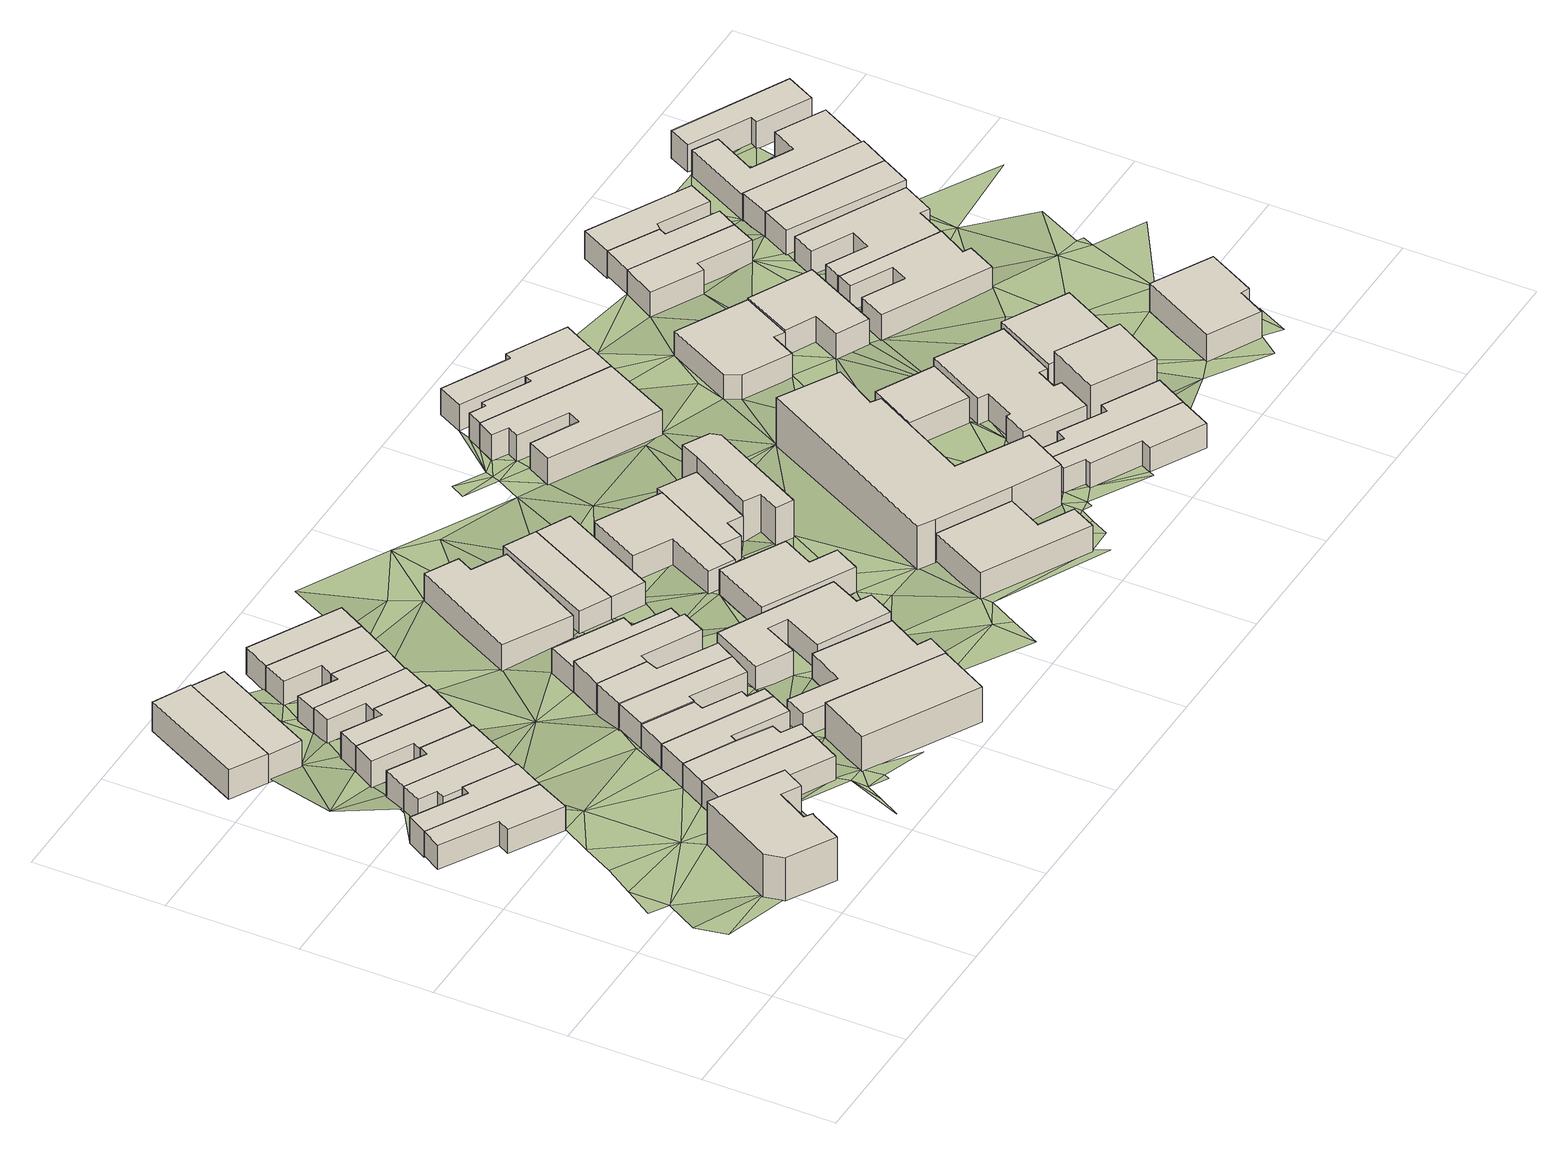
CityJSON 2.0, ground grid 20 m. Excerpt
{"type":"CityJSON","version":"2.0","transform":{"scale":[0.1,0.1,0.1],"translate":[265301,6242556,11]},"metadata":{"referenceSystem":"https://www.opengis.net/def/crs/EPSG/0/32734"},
"CityObjects":{
"building1":{"type":"Building","attributes":{"address":"40 Burns Road Salt River Cape Town","building":"house","building:levels":1,"building_height":4.1,"roof_height":18.98,"ground_height":14.88,"plus_code":"4FRW3F96+J9X"},"geometry":[{"type":"Solid","lod":"1","boundaries":[[[[0,1,2,3]],[[1,4,5,2]],[[4,6,7,5]],[[6,8,9,7]],[[8,10,11,9]],[[10,0,3,11]],[[3,2,5,7,9,11]],[[10,8,6,4,1,0]]]]}]},
"building2":{"type":"Building","attributes":{"address":"38 Burns Road Salt River Cape Town","building":"house","building:levels":1,"building_height":4.1,"roof_height":18.98,"ground_height":14.88,"plus_code":"4FRW3F96+MC3"},"geometry":[{"type":"Solid","lod":"1","boundaries":[[[[12,13,14,2]],[[13,15,16,14]],[[15,17,18,16]],[[17,19,20,18]],[[19,21,5,20]],[[21,12,2,5]],[[2,14,16,18,20,5]],[[21,19,17,15,13,12]]]]}]},
"building3":{"type":"Building","attributes":{"address":"53 Burns Road Salt River Cape Town","building":"house","building:levels":2,"building_height":6.9,"roof_height":22.42,"ground_height":15.52,"plus_code":"4FRW3F96+GF6"},"geometry":[{"type":"Solid","lod":"1","boundaries":[[[[22,23,24,25]],[[23,26,27,24]],[[26,28,29,27]],[[28,30,31,29]],[[30,32,33,31]],[[32,34,35,33]],[[34,36,37,35]],[[36,38,39,37]],[[38,40,41,39]],[[40,22,25,41]],[[25,24,27,29,31,33,35,37,39,41]],[[40,38,36,34,32,30,28,26,23,22]]]]}]},
"building4":{"type":"Building","attributes":{"address":"36 Burns Road Salt River Cape Town","building":"house","building:levels":1,"building_height":4.1,"roof_height":18.71,"ground_height":14.61,"plus_code":"4FRW3F96+MC8"},"geometry":[{"type":"Solid","lod":"1","boundaries":[[[[13,42,43,44]],[[42,45,46,43]],[[45,47,48,46]],[[47,49,50,48]],[[49,51,52,50]],[[51,15,53,52]],[[15,13,44,53]],[[44,43,46,48,50,52,53]],[[15,51,49,47,45,42,13]]]]}]},
"building5":{"type":"Building","attributes":{"address":"34 Burns Road Salt River Cape Town","building":"house","building:levels":1,"building_height":4.1,"roof_height":18.71,"ground_height":14.61,"plus_code":"4FRW3F96+MCQ"},"geometry":[{"type":"Solid","lod":"1","boundaries":[[[[54,55,56,43]],[[55,57,58,56]],[[57,59,60,58]],[[59,61,62,60]],[[61,63,46,62]],[[63,54,43,46]],[[43,56,58,60,62,46]],[[63,61,59,57,55,54]]]]}]},
"building6":{"type":"Building","attributes":{"address":"6 Pope Street Salt River Cape Town","building":"house","building:levels":1,"building_height":4.1,"roof_height":17.97,"ground_height":13.87,"plus_code":"4FRW3F96+QCR"},"geometry":[{"type":"Solid","lod":"1","boundaries":[[[[64,65,66,67]],[[65,68,69,66]],[[68,70,71,69]],[[70,64,67,71]],[[67,66,69,71]],[[70,68,65,64]]]]}]},
"building7":{"type":"Building","attributes":{"address":"32 Burns Road Salt River Cape Town","building":"house","building:levels":1,"building_height":4.1,"roof_height":18.43,"ground_height":14.33,"plus_code":"4FRW3F96+PC5"},"geometry":[{"type":"Solid","lod":"1","boundaries":[[[[72,73,74,75]],[[73,76,77,74]],[[76,78,79,77]],[[78,80,81,79]],[[80,82,83,81]],[[82,72,75,83]],[[75,74,77,79,81,83]],[[82,80,78,76,73,72]]]]}]},
"building8":{"type":"Building","attributes":{"address":"51 Burns Road Salt River Cape Town","building":"house","building:levels":1,"building_height":4.1,"roof_height":19.22,"ground_height":15.12,"plus_code":"4FRW3F96+GGJ"},"geometry":[{"type":"Solid","lod":"1","boundaries":[[[[84,85,86,87]],[[85,88,89,86]],[[88,90,91,89]],[[90,84,87,91]],[[87,86,89,91]],[[90,88,85,84]]]]}]},
"building9":{"type":"Building","attributes":{"address":"8 Pope Street Salt River Cape Town","building":"house","building:levels":1,"building_height":4.1,"roof_height":17.82,"ground_height":13.72,"plus_code":"4FRW3F96+QCP"},"geometry":[{"type":"Solid","lod":"1","boundaries":[[[[68,92,93,94]],[[92,95,96,93]],[[95,70,97,96]],[[70,68,94,97]],[[94,93,96,97]],[[70,95,92,68]]]]}]},
"building10":{"type":"Building","attributes":{"address":"30 Burns Road Salt River Cape Town","building":"house","building:levels":1,"building_height":4.1,"roof_height":18.43,"ground_height":14.33,"plus_code":"4FRW3F96+PF6"},"geometry":[{"type":"Solid","lod":"1","boundaries":[[[[73,98,99,74]],[[98,100,101,99]],[[100,102,103,101]],[[102,104,105,103]],[[104,76,77,105]],[[76,73,74,77]],[[74,99,101,103,105,77]],[[76,104,102,100,98,73]]]]}]},
"building11":{"type":"Building","attributes":{"address":"49 Burns Road Salt River Cape Town","building":"house","building:levels":1,"building_height":4.1,"roof_height":19.22,"ground_height":15.12,"plus_code":"4FRW3F96+HG3"},"geometry":[{"type":"Solid","lod":"1","boundaries":[[[[84,90,91,87]],[[90,106,107,91]],[[106,108,109,107]],[[108,110,111,109]],[[110,112,113,111]],[[112,114,115,113]],[[114,84,87,115]],[[87,91,107,109,111,113,115]],[[114,112,110,108,106,90,84]]]]}]},
"building12":{"type":"Building","attributes":{"address":"Burns Road Salt River Cape Town","building":"house","building:levels":1,"building_height":4.1,"roof_height":17.94,"ground_height":13.84,"plus_code":"4FRW3F96+PFP"},"geometry":[{"type":"Solid","lod":"1","boundaries":[[[[116,117,118,119]],[[117,120,121,118]],[[120,122,123,121]],[[122,124,125,123]],[[124,126,127,125]],[[126,116,119,127]],[[119,118,121,123,125,127]],[[126,124,122,120,117,116]]]]}]},
"building13":{"type":"Building","attributes":{"address":"47 Burns Road Salt River Cape Town","building":"house","building:levels":1,"building_height":4.1,"roof_height":19.22,"ground_height":15.12,"plus_code":"4FRW3F96+HGG"},"geometry":[{"type":"Solid","lod":"1","boundaries":[[[[114,112,113,115]],[[112,128,129,113]],[[128,130,131,129]],[[130,132,133,131]],[[132,134,135,133]],[[134,114,115,135]],[[115,113,129,131,133,135]],[[134,132,130,128,112,114]]]]}]},
"building14":{"type":"Building","attributes":{"address":"Burns Road Salt River Cape Town","building":"house","building:levels":1,"building_height":4.1,"roof_height":17.58,"ground_height":13.48,"plus_code":"4FRW3F96+QF4"},"geometry":[{"type":"Solid","lod":"1","boundaries":[[[[136,137,138,139]],[[137,140,141,138]],[[140,142,143,141]],[[142,144,145,143]],[[144,146,147,145]],[[146,136,139,147]],[[139,138,141,143,145,147]],[[146,144,142,140,137,136]]]]}]},
"building15":{"type":"Building","attributes":{"address":"45 Burns Road Salt River Cape Town","building":"house","building:levels":1,"building_height":4.1,"roof_height":19.22,"ground_height":15.12,"plus_code":"4FRW3F96+HGQ"},"geometry":[{"type":"Solid","lod":"1","boundaries":[[[[134,132,133,135]],[[132,148,149,133]],[[148,150,151,149]],[[150,152,153,151]],[[152,154,155,153]],[[154,156,157,155]],[[156,158,159,157]],[[158,134,135,159]],[[135,133,149,151,153,155,157,159]],[[158,156,154,152,150,148,132,134]]]]}]},
"building16":{"type":"Building","attributes":{"address":"43 Burns Road Salt River Cape Town","building":"house","building:levels":1,"building_height":4.1,"roof_height":19.26,"ground_height":15.16,"plus_code":"4FRW3F96+JG5"},"geometry":[{"type":"Solid","lod":"1","boundaries":[[[[158,156,160,161]],[[156,162,163,160]],[[162,164,165,163]],[[164,166,167,165]],[[166,168,169,167]],[[168,158,161,169]],[[161,160,163,165,167,169]],[[168,166,164,162,156,158]]]]}]},
"building17":{"type":"Building","attributes":{"address":"Burns Road Salt River Cape Town","building":"house","building:levels":1,"building_height":4.1,"roof_height":17.58,"ground_height":13.48,"plus_code":"4FRW3F96+QFH"},"geometry":[{"type":"Solid","lod":"1","boundaries":[[[[137,170,171,138]],[[170,172,173,171]],[[172,174,175,173]],[[174,176,177,175]],[[176,140,141,177]],[[140,137,138,141]],[[138,171,173,175,177,141]],[[140,176,174,172,170,137]]]]}]},
"building18":{"type":"Building","attributes":{"address":"44 Coleridge Road Salt River Cape Town","building":"church","building:levels":1.5,"amenity":"place_of_worship","building_height":5.5,"roof_height":21.15,"ground_height":15.65,"plus_code":"4FRW3F96+GH5"},"geometry":[{"type":"Solid","lod":"1","boundaries":[[[[178,179,180,181]],[[179,182,183,180]],[[182,184,185,183]],[[184,178,181,185]],[[181,180,183,185]],[[184,182,179,178]]]]}]},
"building19":{"type":"Building","attributes":{"address":"41 Burns Road Salt River Cape Town","building":"house","building:levels":1,"building_height":4.1,"roof_height":19.26,"ground_height":15.16,"plus_code":"4FRW3F96+JH7"},"geometry":[{"type":"Solid","lod":"1","boundaries":[[[[186,187,167,169]],[[187,188,189,167]],[[188,190,191,189]],[[190,192,193,191]],[[192,194,195,193]],[[194,186,169,195]],[[169,167,189,191,193,195]],[[194,192,190,188,187,186]]]]}]},
"building20":{"type":"Building","attributes":{"address":"22 Burns Road Salt River Cape Town","building":"house","building:levels":1,"building_height":4.1,"roof_height":17.58,"ground_height":13.48,"plus_code":"4FRW3F96+QGJ"},"geometry":[{"type":"Solid","lod":"1","boundaries":[[[[196,197,198,171]],[[197,199,200,198]],[[199,201,173,200]],[[201,196,171,173]],[[171,198,200,173]],[[201,199,197,196]]]]}]},
"building21":{"type":"Building","attributes":{"address":"39 Burns Road Salt River Cape Town","building":"house","building:levels":1,"building_height":4.1,"roof_height":19.26,"ground_height":15.16,"plus_code":"4FRW3F96+JHM"},"geometry":[{"type":"Solid","lod":"1","boundaries":[[[[194,192,193,195]],[[192,202,203,193]],[[202,204,205,203]],[[204,206,207,205]],[[206,208,209,207]],[[208,194,195,209]],[[195,193,203,205,207,209]],[[208,206,204,202,192,194]]]]}]},
"building22":{"type":"Building","attributes":{"address":"42 Coleridge Road Salt River Cape Town","building":"house","building:levels":1,"building_height":4.1,"roof_height":18.75,"ground_height":14.65,"plus_code":"4FRW3F96+GJG"},"geometry":[{"type":"Solid","lod":"1","boundaries":[[[[210,211,212,213]],[[211,214,215,212]],[[214,216,217,215]],[[216,218,219,217]],[[218,220,221,219]],[[220,222,223,221]],[[222,224,225,223]],[[224,210,213,225]],[[213,212,215,217,219,221,223,225]],[[224,222,220,218,216,214,211,210]]]]}]},
"building23":{"type":"Building","attributes":{"address":"37 Burns Road Salt River Cape Town","building":"house","building:levels":1,"building_height":4.1,"roof_height":18.2,"ground_height":14.1,"plus_code":"4FRW3F96+MH4"},"geometry":[{"type":"Solid","lod":"1","boundaries":[[[[226,227,228,229]],[[227,230,231,228]],[[230,232,233,231]],[[232,234,235,233]],[[234,236,237,235]],[[236,226,229,237]],[[229,228,231,233,235,237]],[[236,234,232,230,227,226]]]]}]},
"building24":{"type":"Building","attributes":{"address":"12 Pope Street Salt River Cape Town","building":"house","building:levels":1,"building_height":4.1,"roof_height":17.56,"ground_height":13.46,"plus_code":"4FRW3F96+PH9"},"geometry":[{"type":"Solid","lod":"1","boundaries":[[[[238,239,240,241]],[[239,242,243,240]],[[242,244,245,243]],[[244,246,247,245]],[[246,248,249,247]],[[248,238,241,249]],[[241,240,243,245,247,249]],[[248,246,244,242,239,238]]]]}]},
"building25":{"type":"Building","attributes":{"address":"40 Coleridge Road Salt River Cape Town","building":"house","building:levels":1,"building_height":4.1,"roof_height":18.75,"ground_height":14.65,"plus_code":"4FRW3F96+HMC"},"geometry":[{"type":"Solid","lod":"1","boundaries":[[[[250,251,252,253]],[[251,254,255,252]],[[254,256,257,255]],[[256,258,259,257]],[[258,260,261,259]],[[260,262,263,261]],[[262,264,265,263]],[[264,266,267,265]],[[266,268,269,267]],[[268,250,253,269]],[[253,252,255,257,259,261,263,265,267,269]],[[268,266,264,262,260,258,256,254,251,250]]]]}]},
"building26":{"type":"Building","attributes":{"address":"14 Pope Street Salt River Cape Town","building":"house","building:levels":1,"building_height":4.1,"roof_height":17.48,"ground_height":13.38,"plus_code":"4FRW3F96+MJW"},"geometry":[{"type":"Solid","lod":"1","boundaries":[[[[270,271,272,273]],[[271,274,275,272]],[[274,276,277,275]],[[276,270,273,277]],[[273,272,275,277]],[[276,274,271,270]]]]}]},
"building27":{"type":"Building","attributes":{"address":"38 Coleridge Road Salt River Cape Town","building":"house","building:levels":1,"building_height":4.1,"roof_height":18.75,"ground_height":14.65,"plus_code":"4FRW3F96+JM3"},"geometry":[{"type":"Solid","lod":"1","boundaries":[[[[278,279,280,281]],[[279,282,283,280]],[[282,284,285,283]],[[284,286,287,285]],[[286,288,289,287]],[[288,278,281,289]],[[281,280,283,285,287,289]],[[288,286,284,282,279,278]]]]}]},
"building28":{"type":"Building","attributes":{"address":"16 Pope Street Salt River Cape Town","building":"house","building:levels":1,"building_height":4.1,"roof_height":17.48,"ground_height":13.38,"plus_code":"4FRW3F96+MJX"},"geometry":[{"type":"Solid","lod":"1","boundaries":[[[[270,276,277,273]],[[276,290,291,277]],[[290,292,293,291]],[[292,270,273,293]],[[273,277,291,293]],[[292,290,276,270]]]]}]},
"building29":{"type":"Building","attributes":{"address":"18 Pope Street Salt River Cape Town","building":"house","building:levels":1,"building_height":4.1,"roof_height":18.1,"ground_height":14,"plus_code":"4FRW3F96+MM8"},"geometry":[{"type":"Solid","lod":"1","boundaries":[[[[294,295,296,297]],[[295,298,299,296]],[[298,300,301,299]],[[300,302,303,301]],[[302,304,305,303]],[[304,306,307,305]],[[306,294,297,307]],[[297,296,299,301,303,305,307]],[[306,304,302,300,298,295,294]]]]}]},
"building30":{"type":"Building","attributes":{"address":"20 Pope Street Salt River Cape Town","building":"house","building:levels":1,"building_height":4.1,"roof_height":18.1,"ground_height":14,"plus_code":"4FRW3F96+MP3"},"geometry":[{"type":"Solid","lod":"1","boundaries":[[[[308,309,310,311]],[[309,312,297,310]],[[312,313,307,297]],[[313,314,315,307]],[[314,316,317,315]],[[316,318,319,317]],[[318,308,311,319]],[[311,310,297,307,315,317,319]],[[318,316,314,313,312,309,308]]]]}]},
"building31":{"type":"Building","attributes":{"address":"43 Coleridge Road Salt River Cape Town","building":"house","building:levels":1,"building_height":4.1,"roof_height":19.31,"ground_height":15.21,"plus_code":"4FRW3F96+GQC"},"geometry":[{"type":"Solid","lod":"1","boundaries":[[[[320,321,322,323]],[[321,324,325,322]],[[324,326,327,325]],[[326,328,329,327]],[[328,330,331,329]],[[330,320,323,331]],[[323,322,325,327,329,331]],[[330,328,326,324,321,320]]]]}]},
"building32":{"type":"Building","attributes":{"address":"36 Coleridge Road Salt River Cape Town","building":"house","building:levels":2,"building_height":6.9,"roof_height":20.55,"ground_height":13.65,"plus_code":"4FRW3F96+MP5"},"geometry":[{"type":"Solid","lod":"1","boundaries":[[[[332,333,334,335]],[[333,336,337,334]],[[336,338,339,337]],[[338,340,341,339]],[[340,342,343,341]],[[342,344,345,343]],[[344,346,347,345]],[[346,332,335,347]],[[335,334,337,339,341,343,345,347]],[[346,344,342,340,338,336,333,332]]]]}]},
"building33":{"type":"Building","attributes":{"address":"41 Coleridge Road Salt River Cape Town","building":"commercial","building:levels":2,"building_height":6.9,"roof_height":21.58,"ground_height":14.68,"plus_code":"4FRW3F96+HQP"},"geometry":[{"type":"Solid","lod":"1","boundaries":[[[[348,349,350,351]],[[349,352,353,350]],[[352,354,355,353]],[[354,356,357,355]],[[356,358,359,357]],[[358,360,361,359]],[[360,362,363,361]],[[362,364,365,363]],[[364,366,367,365]],[[366,348,351,367]],[[351,350,353,355,357,359,361,363,365,367]],[[366,364,362,360,358,356,354,352,349,348]]]]}]},
"building34":{"type":"Building","attributes":{"address":"30 Coleridge Road Salt River Cape Town","building":"house","building:levels":1,"building_height":4.1,"roof_height":16.98,"ground_height":12.88,"plus_code":"4FRW3F96+PQW"},"geometry":[{"type":"Solid","lod":"1","boundaries":[[[[368,369,370,371]],[[369,372,373,370]],[[372,374,375,373]],[[374,376,377,375]],[[376,378,379,377]],[[378,380,381,379]],[[380,382,383,381]],[[382,384,385,383]],[[384,386,387,385]],[[386,368,371,387]],[[371,370,373,375,377,379,381,383,385,387]],[[386,384,382,380,378,376,374,372,369,368]]]]}]},
"building35":{"type":"Building","attributes":{"address":"28 Salt River Cape Town","building":"house","building:levels":1,"building_height":4.1,"roof_height":16.98,"ground_height":12.88,"plus_code":"4FRW3F96+QQ8"},"geometry":[{"type":"Solid","lod":"1","boundaries":[[[[388,389,390,391]],[[389,392,393,390]],[[392,394,395,393]],[[394,396,397,395]],[[396,398,399,397]],[[398,369,370,399]],[[369,368,371,370]],[[368,388,391,371]],[[391,390,393,395,397,399,370,371]],[[368,369,398,396,394,392,389,388]]]]}]},
"building36":{"type":"Building","attributes":{"address":"48 Cecil Road Salt River Cape Town","building":"house","building:levels":1,"building_height":4.1,"roof_height":18.98,"ground_height":14.88,"plus_code":"4FRW3F96+FVW"},"geometry":[{"type":"Solid","lod":"1","boundaries":[[[[400,401,402,403]],[[401,404,405,402]],[[404,406,407,405]],[[406,408,409,407]],[[408,410,411,409]],[[410,412,413,411]],[[412,414,415,413]],[[414,400,403,415]],[[403,402,405,407,409,411,413,415]],[[414,412,410,408,406,404,401,400]]]]}]},
"building37":{"type":"Building","attributes":{"address":"26 Coleridge Road Salt River Cape Town","building":"house","building:levels":1,"building_height":4.1,"roof_height":16.98,"ground_height":12.88,"plus_code":"4FRW3F96+QQQ"},"geometry":[{"type":"Solid","lod":"1","boundaries":[[[[388,416,417,391]],[[416,418,419,417]],[[418,420,421,419]],[[420,422,423,421]],[[422,424,425,423]],[[424,389,390,425]],[[389,388,391,390]],[[391,417,419,421,423,425,390]],[[389,424,422,420,418,416,388]]]]}]},
"building38":{"type":"Building","attributes":{"address":"46 Cecil Road Salt River Cape Town","building":"house","building:levels":1,"building_height":4.1,"roof_height":18.98,"ground_height":14.88,"plus_code":"4FRW3F96+GV9"},"geometry":[{"type":"Solid","lod":"1","boundaries":[[[[426,427,428,402]],[[427,429,430,428]],[[429,431,432,430]],[[431,433,434,432]],[[433,435,436,434]],[[435,437,438,436]],[[437,439,405,438]],[[439,426,402,405]],[[402,428,430,432,434,436,438,405]],[[439,437,435,433,431,429,427,426]]]]}]},
"building39":{"type":"Building","attributes":{"address":"Pope Street Salt River Cape Town","building":"house","building:levels":1,"building_height":4.1,"roof_height":18.83,"ground_height":14.73,"plus_code":"4FRW3F96+JV2"},"geometry":[{"type":"Solid","lod":"1","boundaries":[[[[440,441,442,443]],[[441,444,445,442]],[[444,446,447,445]],[[446,440,443,447]],[[443,442,445,447]],[[446,444,441,440]]]]}]},
"building40":{"type":"Building","attributes":{"address":"28 Pope Street Salt River Cape Town","building":"house","building:levels":1,"building_height":4.1,"roof_height":18.58,"ground_height":14.48,"plus_code":"4FRW3F96+HV9"},"geometry":[{"type":"Solid","lod":"1","boundaries":[[[[448,449,450,451]],[[449,452,453,450]],[[452,454,455,453]],[[454,456,457,455]],[[456,458,459,457]],[[458,460,461,459]],[[460,462,463,461]],[[462,464,465,463]],[[464,466,467,465]],[[466,468,469,467]],[[468,470,471,469]],[[470,448,451,471]],[[451,450,453,455,457,459,461,463,465,467,469,471]],[[470,468,466,464,462,460,458,456,454,452,449,448]]]]}]},
"building41":{"type":"Building","attributes":{"address":"5 Pope Street Salt River Cape Town","building":"house","building:levels":1,"building_height":4.1,"roof_height":17.06,"ground_height":12.96,"plus_code":"4FRW3F96+PV3"},"geometry":[{"type":"Solid","lod":"1","boundaries":[[[[472,473,474,475]],[[473,476,477,474]],[[476,478,479,477]],[[478,480,481,479]],[[480,482,483,481]],[[482,484,485,483]],[[484,472,475,485]],[[475,474,477,479,481,483,485]],[[484,482,480,478,476,473,472]]]]}]},
"building42":{"type":"Building","attributes":{"address":"44 Cecil Road Salt River Cape Town","building":"house","building:levels":2,"building_height":6.9,"roof_height":21.38,"ground_height":14.48,"plus_code":"4FRW3F96+GWM"},"geometry":[{"type":"Solid","lod":"1","boundaries":[[[[486,487,488,489]],[[487,490,491,488]],[[490,492,493,491]],[[492,486,489,493]],[[489,488,491,493]],[[492,490,487,486]]]]}]},
"building43":{"type":"Building","attributes":{"address":"5A Pope Street Salt River Cape Town","building":"house","building:levels":1,"building_height":4.1,"roof_height":17.44,"ground_height":13.34,"plus_code":"4FRW3F96+MWF"},"geometry":[{"type":"Solid","lod":"1","boundaries":[[[[494,495,496,497]],[[495,498,499,496]],[[498,500,501,499]],[[500,502,503,501]],[[502,504,505,503]],[[504,494,497,505]],[[497,496,499,501,503,505]],[[504,502,500,498,495,494]]]]}]},
"building44":{"type":"Building","attributes":{"address":"30 Pope Street Salt River Cape Town","building":"house","building:levels":1,"building_height":4.1,"roof_height":18.22,"ground_height":14.12,"plus_code":"4FRW3F96+HX6"},"geometry":[{"type":"Solid","lod":"1","boundaries":[[[[506,507,508,509]],[[507,510,511,508]],[[510,512,513,511]],[[512,506,509,513]],[[509,508,511,513]],[[512,510,507,506]]]]}]},
"building45":{"type":"Building","attributes":{"address":"31 Coleridge Road Salt River Cape Town","building":"house","building:levels":1,"building_height":4.1,"roof_height":16.62,"ground_height":12.52,"plus_code":"4FRW3F96+QW3"},"geometry":[{"type":"Solid","lod":"1","boundaries":[[[[514,515,516,517]],[[515,518,519,516]],[[518,520,521,519]],[[520,522,523,521]],[[522,524,525,523]],[[524,514,517,525]],[[517,516,519,521,523,525]],[[524,522,520,518,515,514]]]]}]},
"building46":{"type":"Building","attributes":{"address":"40 Cecil Road Salt River Cape Town","building":"house","building:levels":1,"building_height":4.1,"roof_height":17.37,"ground_height":13.27,"plus_code":"4FRW3F96+JXV"},"geometry":[{"type":"Solid","lod":"1","boundaries":[[[[526,527,528,529]],[[527,530,531,528]],[[530,532,533,531]],[[532,534,535,533]],[[534,536,537,535]],[[536,538,539,537]],[[538,540,541,539]],[[540,542,543,541]],[[542,544,545,543]],[[544,546,547,545]],[[546,526,529,547]],[[529,528,531,533,535,537,539,541,543,545,547]],[[546,544,542,540,538,536,534,532,530,527,526]]]]}]},
"building47":{"type":"Building","attributes":{"address":"36 Pope Street Salt River Cape Town","building":"house","building:levels":1,"building_height":4.1,"roof_height":18.73,"ground_height":14.63,"plus_code":"4FRW3F97+G27"},"geometry":[{"type":"Solid","lod":"1","boundaries":[[[[548,549,550,551]],[[549,552,553,550]],[[552,554,555,553]],[[554,556,557,555]],[[556,558,559,557]],[[558,548,551,559]],[[551,550,553,555,557,559]],[[558,556,554,552,549,548]]]]}]},
"building48":{"type":"Building","attributes":{"address":"29 Coleridge Road Salt River Cape Town","building":"house","building:levels":1,"building_height":4.1,"roof_height":16.62,"ground_height":12.52,"plus_code":"4FRW3F96+QW9"},"geometry":[{"type":"Solid","lod":"1","boundaries":[[[[514,524,525,517]],[[524,560,561,525]],[[560,562,563,561]],[[562,564,565,563]],[[564,566,567,565]],[[566,514,517,567]],[[517,525,561,563,565,567]],[[566,564,562,560,524,514]]]]}]},
"building49":{"type":"Building","attributes":{"address":"27 Coleridge Road Salt River Cape Town","building":"house","building:levels":1,"building_height":4.1,"roof_height":16.64,"ground_height":12.54,"plus_code":"4FRW3F96+QWQ"},"geometry":[{"type":"Solid","lod":"1","boundaries":[[[[568,569,565,567]],[[569,570,571,565]],[[570,572,573,571]],[[572,574,575,573]],[[574,576,577,575]],[[576,568,567,577]],[[567,565,571,573,575,577]],[[576,574,572,570,569,568]]]]}]},
"building50":{"type":"Building","attributes":{"address":"38 Cecil Road Salt River Cape Town","building":"house","building:levels":1,"building_height":4.1,"roof_height":17.23,"ground_height":13.13,"plus_code":"4FRW3F97+M2J"},"geometry":[{"type":"Solid","lod":"1","boundaries":[[[[526,578,579,580]],[[578,581,582,579]],[[581,583,584,582]],[[583,585,586,584]],[[585,587,588,586]],[[587,589,590,588]],[[589,591,592,590]],[[591,593,594,592]],[[593,527,595,594]],[[527,526,580,595]],[[580,579,582,584,586,588,590,592,594,595]],[[527,593,591,589,587,585,583,581,578,526]]]]}]},
"building51":{"type":"Building","attributes":{"address":"36 Cecil Road Salt River Cape Town","building":"house","building:levels":1,"building_height":4.1,"roof_height":16.96,"ground_height":12.86,"plus_code":"4FRW3F97+P22"},"geometry":[{"type":"Solid","lod":"1","boundaries":[[[[596,597,598,599]],[[597,600,601,598]],[[600,602,603,601]],[[602,596,599,603]],[[599,598,601,603]],[[602,600,597,596]]]]}]},
"building52":{"type":"Building","attributes":{"address":"34 Cecil Road Salt River Cape Town","building":"house","building:levels":1,"building_height":4.1,"roof_height":16.96,"ground_height":12.86,"plus_code":"4FRW3F97+P2F"},"geometry":[{"type":"Solid","lod":"1","boundaries":[[[[604,605,606,599]],[[605,607,608,606]],[[607,609,598,608]],[[609,604,599,598]],[[599,606,608,598]],[[609,607,605,604]]]]}]},
"building53":{"type":"Building","attributes":{"address":"32 Cecil Road Salt River Cape Town","building":"house","building:levels":1,"building_height":4.1,"roof_height":16.52,"ground_height":12.42,"plus_code":"4FRW3F97+Q22"},"geometry":[{"type":"Solid","lod":"1","boundaries":[[[[610,611,612,613]],[[611,614,615,612]],[[614,616,617,615]],[[616,618,619,617]],[[618,620,621,619]],[[620,622,623,621]],[[622,624,625,623]],[[624,610,613,625]],[[613,612,615,617,619,621,623,625]],[[624,622,620,618,616,614,611,610]]]]}]},
"building54":{"type":"Building","attributes":{"address":"30 Cecil Road Salt River Cape Town","building":"house","building:levels":1,"building_height":4.1,"roof_height":16.52,"ground_height":12.42,"plus_code":"4FRW3F97+Q3J"},"geometry":[{"type":"Solid","lod":"1","boundaries":[[[[626,627,628,629]],[[627,630,631,628]],[[630,632,633,631]],[[632,634,635,633]],[[634,636,637,635]],[[636,626,629,637]],[[629,628,631,633,635,637]],[[636,634,632,630,627,626]]]]}]},
"terrain1":{"type":"TINRelief","geometry":[{"type":"CompositeSurface","lod":"1","boundaries":[[[638,639,640]],[[641,642,643]],[[639,638,643]],[[640,644,638]],[[645,641,643]],[[36,643,638]],[[646,641,645]],[[36,645,643]],[[647,646,645]],[[648,649,650]],[[649,648,651]],[[650,649,652]],[[648,650,653]],[[654,647,655]],[[645,655,647]],[[652,15,650]],[[656,651,657]],[[658,659,660]],[[660,661,662]],[[645,36,85]],[[660,659,663]],[[657,664,656]],[[660,663,661]],[[665,654,655]],[[666,656,664]],[[656,667,668]],[[85,84,645]],[[661,663,669]],[[663,670,669]],[[85,36,671]],[[667,656,666]],[[655,13,665]],[[114,655,645]],[[664,657,57]],[[84,114,645]],[[672,57,657]],[[669,670,673]],[[671,673,85]],[[57,674,664]],[[669,673,671]],[[667,666,675]],[[676,13,655]],[[134,655,114]],[[677,85,673]],[[678,667,675]],[[678,120,667]],[[676,655,134]],[[679,678,675]],[[680,667,120]],[[681,682,683]],[[13,684,42]],[[685,679,675]],[[683,677,673]],[[683,682,686]],[[667,680,95]],[[687,678,679]],[[168,13,676]],[[688,42,684]],[[120,689,680]],[[683,686,690]],[[134,158,676]],[[686,691,692]],[[684,13,168]],[[677,683,690]],[[692,690,686]],[[680,689,693]],[[688,684,73]],[[690,694,677]],[[128,112,695]],[[693,95,680]],[[168,676,158]],[[693,689,140]],[[692,696,690]],[[697,140,689]],[[698,695,108]],[[95,693,699]],[[700,128,695]],[[694,690,182]],[[98,73,701]],[[684,701,73]],[[182,698,694]],[[140,176,693]],[[695,698,700]],[[684,168,194]],[[702,700,698]],[[182,702,698]],[[703,98,701]],[[704,154,705]],[[705,706,704]],[[700,702,707]],[[684,194,208]],[[707,708,700]],[[701,709,703]],[[684,710,701]],[[705,711,712]],[[707,713,708]],[[706,705,714]],[[712,708,713]],[[208,715,684]],[[705,712,714]],[[716,702,182]],[[684,715,710]],[[717,713,707]],[[710,709,701]],[[713,718,712]],[[712,718,714]],[[719,720,721]],[[713,717,211]],[[262,718,713]],[[714,718,722]],[[182,179,716]],[[721,723,724]],[[713,211,262]],[[716,725,702]],[[715,726,710]],[[722,718,258]],[[720,723,721]],[[710,244,709]],[[709,244,170]],[[720,722,258]],[[211,268,262]],[[726,715,727]],[[720,258,723]],[[728,170,729]],[[725,716,179]],[[723,258,730]],[[262,268,266]],[[262,266,264]],[[268,211,210]],[[726,727,731]],[[244,729,170]],[[732,230,727]],[[729,733,728]],[[258,734,730]],[[727,735,731]],[[735,727,230]],[[734,258,288]],[[736,737,210]],[[734,230,730]],[[210,250,268]],[[738,726,731]],[[737,725,739]],[[210,737,250]],[[256,288,258]],[[735,230,740]],[[725,741,739]],[[734,286,230]],[[250,737,739]],[[734,288,286]],[[742,733,729]],[[743,740,230]],[[742,729,244]],[[738,731,271]],[[230,286,743]],[[242,744,738]],[[244,242,742]],[[740,743,745]],[[251,256,254]],[[278,288,256]],[[739,741,746]],[[242,738,271]],[[747,251,250]],[[739,748,250]],[[256,251,278]],[[743,286,749]],[[740,745,292]],[[745,743,750]],[[250,748,747]],[[739,746,751]],[[271,752,242]],[[745,750,753]],[[251,747,278]],[[242,752,742]],[[292,745,753]],[[751,748,739]],[[749,286,284]],[[752,271,270]],[[749,754,313]],[[278,747,755]],[[295,292,753]],[[756,282,279]],[[754,749,284]],[[748,755,747]],[[282,756,284]],[[279,278,755]],[[752,757,742]],[[758,748,751]],[[759,284,756]],[[755,748,321]],[[284,759,754]],[[757,752,270]],[[756,279,760]],[[757,270,292]],[[279,755,760]],[[754,318,316]],[[318,754,759]],[[292,295,761]],[[760,759,756]],[[762,318,759]],[[309,295,312]],[[763,758,751]],[[295,309,761]],[[757,292,761]],[[757,761,764]],[[765,766,767]],[[309,344,761]],[[768,766,765]],[[769,760,755]],[[320,770,771]],[[764,768,757]],[[308,344,309]],[[772,771,758]],[[766,773,767]],[[768,764,774]],[[768,775,766]],[[771,772,776]],[[777,340,760]],[[766,778,773]],[[779,320,771]],[[764,761,780]],[[775,768,774]],[[761,344,780]],[[781,771,776]],[[778,766,775]],[[773,778,782]],[[779,771,781]],[[760,769,777]],[[783,778,775]],[[782,784,773]],[[344,342,780]],[[775,774,785]],[[773,784,424]],[[779,781,786]],[[786,781,787]],[[788,779,786]],[[789,785,774]],[[342,340,769]],[[790,764,780]],[[769,340,777]],[[788,791,779]],[[792,788,786]],[[793,794,795]],[[794,779,791]],[[342,790,780]],[[796,793,795]],[[792,797,788]],[[342,769,790]],[[798,792,786]],[[799,793,796]],[[794,791,437]],[[795,794,800]],[[800,794,437]],[[414,792,798]],[[414,412,792]],[[435,433,437]],[[801,802,803]],[[800,437,433]],[[804,799,796]],[[795,800,805]],[[806,796,795]],[[476,790,769]],[[807,799,808]],[[796,808,804]],[[804,808,799]],[[806,795,805]],[[362,809,769]],[[362,807,808]],[[800,433,810]],[[769,809,478]],[[478,476,769]],[[368,790,811]],[[476,811,790]],[[805,812,813]],[[810,433,814]],[[815,806,805]],[[813,815,805]],[[814,816,810]],[[362,817,809]],[[810,816,818]],[[815,440,806]],[[809,817,478]],[[362,808,819]],[[818,820,810]],[[473,388,368]],[[473,368,811]],[[821,818,816]],[[808,440,822]],[[476,473,811]],[[815,822,440]],[[418,416,823]],[[820,818,824]],[[362,819,817]],[[825,820,826]],[[827,416,388]],[[822,819,808]],[[827,388,473]],[[821,828,818]],[[826,820,829]],[[820,824,829]],[[416,827,823]],[[829,824,830]],[[401,831,821]],[[817,832,833]],[[817,819,832]],[[819,822,834]],[[821,831,828]],[[827,473,515]],[[830,448,829]],[[486,830,824]],[[834,822,835]],[[514,823,827]],[[819,836,832]],[[837,835,822]],[[828,831,486]],[[822,448,510]],[[835,819,834]],[[822,510,837]],[[473,494,515]],[[448,830,510]],[[506,830,486]],[[515,514,827]],[[486,831,838]],[[486,838,506]],[[835,837,839]],[[840,838,831]],[[518,515,494]],[[518,494,841]],[[510,842,837]],[[841,494,504]],[[839,504,835]],[[506,838,552]],[[507,842,510]],[[838,840,843]],[[844,504,839]],[[845,844,839]],[[837,842,846]],[[504,844,847]],[[841,848,518]],[[552,507,506]],[[841,504,848]],[[844,845,849]],[[847,850,593]],[[504,847,593]],[[520,518,848]],[[507,846,842]],[[587,504,593]],[[851,843,852]],[[504,587,848]],[[843,851,853]],[[593,854,587]],[[855,507,552]],[[851,852,856]],[[853,851,857]],[[587,585,848]],[[851,856,857]],[[564,562,858]],[[507,859,846]],[[589,587,854]],[[860,848,585]],[[859,507,855]],[[858,562,861]],[[552,549,855]],[[848,860,862]],[[862,524,848]],[[859,863,846]],[[864,863,526]],[[861,562,560]],[[560,524,862]],[[858,861,865]],[[583,860,585]],[[560,865,861]],[[607,560,862]],[[526,863,866]],[[560,607,865]],[[867,859,855]],[[859,866,863]],[[578,526,581]],[[868,865,607]],[[581,526,866]],[[859,867,869]],[[855,870,867]],[[860,583,602]],[[867,871,869]],[[872,859,869]],[[872,866,859]],[[583,581,866]],[[873,868,607]],[[873,874,868]],[[866,602,583]],[[602,866,875]],[[876,877,878]],[[879,876,878]],[[878,877,880]],[[627,879,881]],[[878,882,879]],[[878,880,882]],[[881,879,882]]]}]}
},
"vertices":[
[154,388,39],[180,440,39],[180,440,80],[154,388,80],[20,529,39],[20,529,80],[2,499,39],[2,499,80],[85,451,39],[85,451,80],[75,433,39],[75,433,80],
[180,440,36],[205,486,36],[205,486,80],[127,528,36],[127,528,80],[119,515,36],[119,515,80],[38,560,36],[38,560,80],[20,529,36],
[224,19,41],[251,68,41],[251,68,114],[224,19,114],[254,71,41],[254,71,114],[242,79,41],[242,79,114],[270,128,41],[270,128,114],[299,112,41],[299,112,114],[319,147,41],[319,147,114],[212,207,41],[212,207,114],[146,90,41],[146,90,114],[153,60,41],[153,60,114],
[228,528,36],[228,528,77],[205,486,77],[96,599,36],[96,599,77],[80,569,36],[80,569,77],[107,555,36],[107,555,77],[100,542,36],[100,542,77],[127,528,77],
[228,528,33],[254,578,33],[254,578,77],[179,618,33],[179,618,77],[171,604,33],[171,604,77],[115,635,33],[115,635,77],[96,599,33],
[109,981,21],[27,824,21],[27,824,70],[109,981,70],[82,794,21],[82,794,70],[165,953,21],[165,953,70],
[254,578,28],[280,624,28],[280,624,74],[254,578,74],[146,697,28],[146,697,74],[126,663,28],[126,663,74],[186,631,28],[186,631,74],[179,618,28],[179,618,74],
[282,252,41],[256,205,41],[256,205,82],[282,252,82],[412,120,41],[412,120,82],[438,167,41],[438,167,82],
[130,769,21],[130,769,68],[82,794,68],[213,928,21],[213,928,68],[165,953,68],
[306,671,28],[306,671,74],[228,713,28],[228,713,74],[221,697,28],[221,697,74],[163,728,28],[163,728,74],
[452,192,41],[452,192,82],[423,208,41],[423,208,82],[430,223,41],[430,223,82],[380,252,41],[380,252,82],[304,292,41],[304,292,82],
[306,671,27],[330,718,27],[330,718,69],[306,671,69],[198,787,27],[198,787,69],[183,759,27],[183,759,69],[238,730,27],[238,730,69],[228,713,27],[228,713,69],
[386,262,41],[386,262,82],[469,218,41],[469,218,82],[487,252,41],[487,252,82],[328,336,41],[328,336,82],
[330,718,25],[355,759,25],[355,759,66],[330,718,66],[276,802,25],[276,802,66],[270,789,25],[270,789,66],[214,819,25],[214,819,66],[198,787,25],[198,787,66],
[496,270,41],[496,270,82],[471,283,41],[471,283,82],[477,294,41],[477,294,82],[421,324,41],[421,324,82],[428,339,41],[428,339,82],[353,379,41],[353,379,82],
[428,339,83],[353,379,83],[434,350,41],[434,350,83],[516,306,41],[516,306,83],[536,339,41],[536,339,83],[377,425,41],[377,425,83],
[385,813,25],[385,813,66],[251,886,25],[251,886,66],[233,850,25],[233,850,66],[286,821,25],[286,821,66],
[611,5,42],[653,82,42],[653,82,101],[611,5,101],[485,174,42],[485,174,101],[443,97,42],[443,97,101],
[377,425,31],[536,339,31],[553,369,31],[553,369,83],[467,416,31],[467,416,83],[474,434,31],[474,434,83],[402,471,31],[402,471,83],
[385,813,21],[408,855,21],[408,855,66],[274,927,21],[274,927,66],[251,886,21],
[481,446,31],[481,446,83],[568,401,31],[568,401,83],[587,437,31],[587,437,83],[430,520,31],[430,520,83],
[707,190,36],[596,251,36],[596,251,78],[707,190,78],[565,196,36],[565,196,78],[494,235,36],[494,235,78],[476,202,36],[476,202,78],[677,91,36],[677,91,78],[697,127,36],[697,127,78],[677,137,36],[677,137,78],
[430,520,30],[587,437,30],[587,437,72],[430,520,72],[602,465,30],[602,465,72],[546,494,30],[546,494,72],[555,511,30],[555,511,72],[453,565,30],[453,565,72],
[610,714,20],[559,741,20],[559,741,66],[610,714,66],[572,766,20],[572,766,66],[523,792,20],[523,792,66],[435,630,20],[435,630,66],[535,576,20],[535,576,66],
[722,200,36],[743,240,36],[743,240,78],[722,200,78],[722,251,36],[722,251,78],[745,297,36],[745,297,78],[577,383,36],[577,383,78],[536,304,36],[536,304,78],[590,276,36],[590,276,78],[616,328,36],[616,328,78],[645,313,36],[645,313,78],[615,254,36],[615,254,78],
[672,703,24],[624,727,24],[624,727,65],[672,703,65],[547,573,24],[547,573,65],[594,550,24],[594,550,65],
[786,285,36],[807,324,36],[807,324,78],[786,285,78],[767,345,36],[767,345,78],[792,393,36],[792,393,78],[698,443,36],[698,443,78],[652,356,36],[652,356,78],
[643,525,24],[643,525,65],[722,678,24],[722,678,65],
[816,590,24],[720,641,24],[720,641,71],[816,590,71],[678,562,24],[678,562,71],[735,532,24],[735,532,71],[695,458,24],[695,458,71],[734,438,24],[734,438,71],[752,471,24],[752,471,71],
[876,570,30],[821,600,30],[821,600,71],[876,570,71],[816,590,30],[752,471,30],[782,454,30],[782,454,71],[798,484,30],[798,484,71],[821,472,30],[821,472,71],
[1001,165,37],[893,222,37],[893,222,83],[1001,165,83],[845,131,37],[845,131,83],[1004,46,37],[1004,46,83],[1024,84,37],[1024,84,83],[972,111,37],[972,111,83],
[821,472,27],[845,458,27],[845,458,96],[821,472,96],[828,427,27],[828,427,96],[854,414,27],[854,414,96],[933,563,27],[933,563,96],[929,578,27],[929,578,96],[890,599,27],[890,599,96],[876,570,27],[876,570,96],
[893,222,24],[1001,165,24],[1001,165,106],[893,222,106],[1073,129,24],[1073,129,106],[1110,196,24],[1110,196,106],[1006,253,24],[1006,253,106],[1089,406,24],[1089,406,106],[1075,415,24],[1075,415,106],[1114,480,24],[1114,480,106],[1026,530,24],[1026,530,106],[869,237,24],[869,237,106],
[1036,781,16],[848,879,16],[848,879,60],[1036,781,60],[833,853,16],[833,853,60],[856,840,16],[856,840,60],[847,823,16],[847,823,60],[921,784,16],[921,784,60],[911,764,16],[911,764,60],[841,800,16],[841,800,60],[822,764,16],[822,764,60],[984,678,16],[984,678,60],
[1058,823,16],[965,872,16],[965,872,60],[1058,823,60],[959,860,16],[959,860,60],[888,897,16],[888,897,60],[884,889,16],[884,889,60],[860,901,16],[860,901,60],
[1270,15,39],[1296,64,39],[1296,64,80],[1270,15,80],[1112,163,39],[1112,163,80],[1097,138,39],[1097,138,80],[1128,121,39],[1128,121,80],[1123,112,39],[1123,112,80],[1197,73,39],[1197,73,80],[1189,58,39],[1189,58,80],
[1083,871,16],[1083,871,60],[994,917,16],[994,917,60],[989,907,16],[989,907,60],[889,959,16],[889,959,60],[869,921,16],[869,921,60],
[1296,64,37],[1323,113,37],[1323,113,80],[1240,157,37],[1240,157,80],[1233,144,37],[1233,144,80],[1163,182,37],[1163,182,80],[1154,167,37],[1154,167,80],[1123,184,37],[1123,184,80],[1112,163,37],
[1214,392,35],[1129,436,35],[1129,436,78],[1214,392,78],[1091,365,35],[1091,365,78],[1176,320,35],[1176,320,78],
[1329,349,31],[1231,402,31],[1231,402,76],[1329,349,76],[1181,310,31],[1181,310,76],[1196,302,31],[1196,302,76],[1172,257,31],[1172,257,76],[1166,260,31],[1166,260,76],[1146,224,31],[1146,224,76],[1235,176,31],[1235,176,76],[1263,228,31],[1263,228,76],[1252,234,31],[1252,234,76],[1268,264,31],[1268,264,76],[1280,258,31],[1280,258,76],
[1244,686,20],[1139,741,20],[1139,741,61],[1244,686,61],[1087,641,20],[1087,641,61],[1098,618,20],[1098,618,61],[1169,581,20],[1169,581,61],[1189,619,20],[1189,619,61],[1205,610,20],[1205,610,61],
[1378,201,31],[1286,251,31],[1286,251,104],[1378,201,104],[1243,174,31],[1243,174,104],[1335,124,31],[1335,124,104],
[1244,686,21],[1205,610,21],[1205,610,64],[1244,686,64],[1250,588,21],[1250,588,64],[1230,547,21],[1230,547,64],[1278,523,21],[1278,523,64],[1337,639,21],[1337,639,64],
[1390,212,31],[1442,310,31],[1442,310,72],[1390,212,72],[1345,361,31],[1345,361,72],[1293,263,31],[1293,263,72],
[1232,860,15],[1203,810,15],[1203,810,56],[1232,860,56],[1279,770,15],[1279,770,56],[1287,784,15],[1287,784,56],[1365,743,15],[1365,743,56],[1383,779,15],[1383,779,56],
[1489,525,21],[1342,600,21],[1342,600,64],[1489,525,64],[1342,603,21],[1342,603,64],[1329,578,21],[1329,578,64],[1390,546,21],[1390,546,64],[1377,521,21],[1377,521,64],[1315,553,21],[1315,553,64],[1293,513,21],[1293,513,64],[1452,430,21],[1452,430,64],[1475,474,21],[1475,474,64],[1463,480,21],[1463,480,64],
[1554,100,30],[1593,174,30],[1593,174,77],[1554,100,77],[1503,222,30],[1503,222,77],[1440,104,30],[1440,104,77],[1518,63,30],[1518,63,77],[1541,105,30],[1541,105,77],
[1400,810,15],[1400,810,56],[1323,851,15],[1323,851,56],[1329,862,15],[1329,862,56],[1255,902,15],[1255,902,56],
[1255,902,10],[1329,862,10],[1337,870,10],[1337,870,56],[1412,830,10],[1412,830,56],[1431,868,10],[1431,868,56],[1279,948,10],[1279,948,56],
[1512,569,21],[1512,569,62],[1489,525,62],[1526,562,21],[1526,562,62],[1552,611,21],[1552,611,62],[1391,693,21],[1391,693,62],[1373,659,21],[1373,659,62],[1433,628,21],[1433,628,62],[1417,598,21],[1417,598,62],[1357,629,21],[1357,629,62],[1342,600,62],
[1592,664,19],[1421,753,19],[1421,753,60],[1592,664,60],[1399,710,19],[1399,710,60],[1568,619,19],[1568,619,60],
[1592,664,15],[1616,708,15],[1616,708,60],[1444,798,15],[1444,798,60],[1421,753,15],
[1616,708,11],[1657,786,11],[1657,786,55],[1616,708,55],[1584,824,11],[1584,824,55],[1563,785,11],[1563,785,55],[1501,817,11],[1501,817,55],[1536,883,11],[1536,883,55],[1499,903,11],[1499,903,55],[1444,798,11],[1444,798,55],
[1523,946,9],[1506,913,9],[1506,913,55],[1523,946,55],[1597,866,9],[1597,866,55],[1591,855,9],[1591,855,55],[1671,814,9],[1671,814,55],[1694,859,9],[1694,859,55],
[146,90,45],[40,138,46],[50,90,46],[72,251,43],[44,207,43],[72,190,43],[153,60,45],[200,240,41],[101,295,43],[129,344,41],[80,569,39],[38,560,39],[100,542,39],[96,599,39],[119,515,39],[107,555,39],[154,388,41],[200,385,41],[50,685,35],[115,635,35],[251,68,45],[275,54,45],[254,71,45],[270,128,45],[242,79,45],[284,71,45],[126,663,33],[180,440,41],[146,697,33],[130,769,27],[82,794,29],[299,112,45],[296,67,45],[319,147,45],[171,604,36],[338,143,45],[186,631,33],[163,728,33],[350,385,41],[412,120,45],[183,759,33],[228,713,33],[200,835,27],[382,13,45],[400,46,45],[417,99,45],[350,535,31],[221,697,33],[415,73,45],[238,730,33],[254,578,36],[214,819,27],[443,97,46],[443,57,46],[447,65,46],[233,850,27],[438,167,42],[430,223,42],[514,42,46],[270,789,27],[452,192,42],[251,886,27],[469,218,42],[350,685,28],[476,202,42],[330,718,28],[428,339,42],[477,294,42],[434,350,42],[494,235,42],[487,252,42],[355,759,28],[435,630,25],[471,283,42],[496,270,42],[500,240,42],[516,306,42],[453,565,31],[651,90,42],[565,196,42],[536,304,42],[467,416,42],[553,369,42],[474,434,42],[536,339,42],[568,401,42],[481,446,42],[677,91,42],[535,576,31],[555,511,31],[408,855,25],[500,835,20],[587,437,36],[547,573,31],[546,494,31],[467,955,15],[651,385,36],[594,550,30],[677,137,42],[697,127,42],[610,714,24],[801,90,42],[643,525,30],[795,21,42],[600,882,18],[695,458,36],[559,741,25],[651,535,30],[819,67,42],[801,240,36],[845,131,42],[734,438,36],[735,532,30],[843,111,42],[651,835,18],[678,562,30],[782,454,36],[869,237,36],[801,385,36],[777,786,18],[1004,46,42],[828,427,36],[854,414,36],[801,685,24],[845,458,36],[1015,25,42],[822,764,18],[746,851,18],[801,835,18],[758,873,18],[797,823,18],[1026,530,27],[972,111,42],[1024,84,42],[1045,47,41],[805,847,18],[841,800,18],[847,823,18],[1060,75,41],[951,535,26],[833,853,18],[1073,129,41],[951,685,21],[1073,98,41],[848,879,18],[856,840,18],[860,901,18],[921,784,19],[1092,100,41],[1087,91,41],[1097,138,41],[911,764,19],[984,678,21],[1112,163,41],[1123,112,41],[1006,253,37],[1110,196,37],[1101,240,37],[1091,365,37],[1128,121,41],[1185,50,39],[1089,406,37],[1146,224,37],[965,872,19],[888,897,19],[959,860,19],[1101,385,37],[1166,260,37],[1176,320,37],[1075,415,37],[1129,436,37],[1101,535,24],[1235,176,35],[1101,685,20],[1172,257,37],[1196,302,35],[1233,144,39],[1181,310,35],[1240,157,39],[1169,581,24],[1243,174,35],[1230,547,23],[1263,228,35],[1323,113,39],[1231,402,35],[1094,883,16],[1286,251,35],[1252,234,35],[1268,264,35],[1101,835,16],[1335,124,35],[1280,258,35],[1293,263,35],[1402,90,35],[1205,610,23],[1189,619,21],[1251,535,23],[1278,523,23],[1250,588,23],[1293,513,23],[1440,104,35],[1315,553,23],[1493,30,36],[1251,685,21],[1402,385,31],[1518,63,36],[1329,578,23],[1377,521,23],[1452,430,31],[1342,603,23],[1365,743,21],[1390,546,23],[1342,600,23],[1552,90,36],[1544,43,36],[1541,105,36],[1417,598,23],[1552,240,30],[1569,92,36],[1554,100,36],[1337,870,15],[1552,385,30],[1399,710,21],[1402,835,15],[1421,753,21],[1475,474,23],[1463,480,23],[1412,830,15],[1552,535,21],[1593,354,30],[1431,868,15],[1591,377,30],[1671,314,29],[1601,372,30],[1627,447,29],[1499,903,14],[1449,903,15],[1702,544,19],[1501,817,14],[1563,785,14],[1552,835,14],[1536,883,14],[1584,824,14],[1597,866,14],[1591,855,14]
]}
